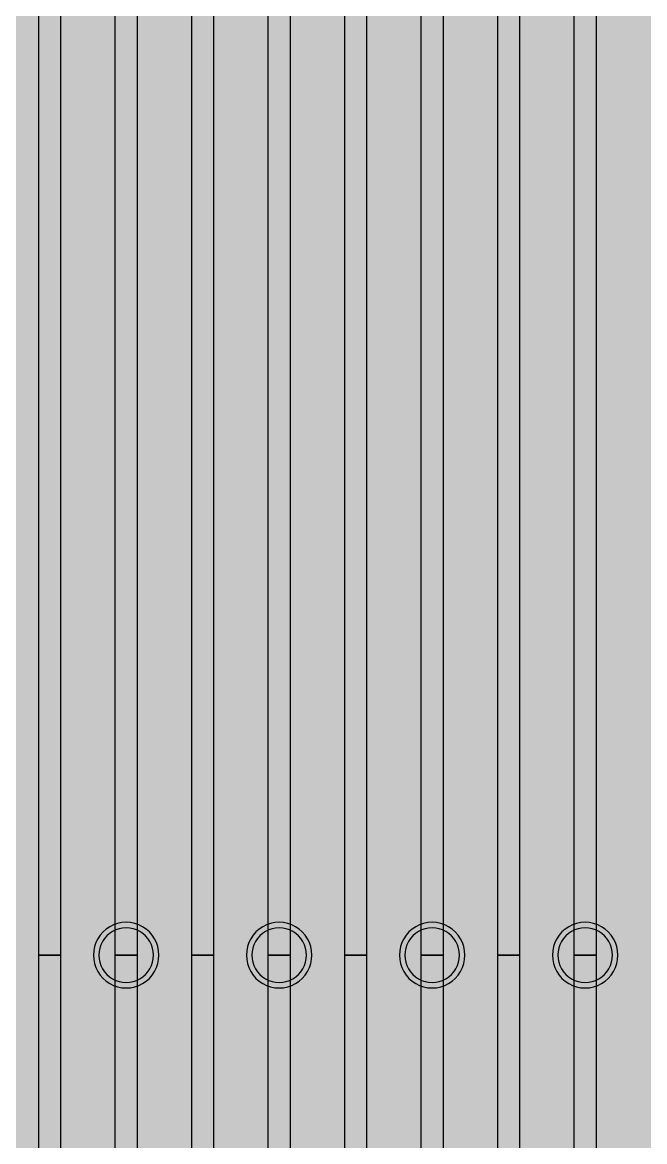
# Model space of a CAD drawing. Header units: metres. Extents: x -7231 to 10969, y -37556 to 1873.
# Drawn here: x -636 to -579.1, y -16649 to -16546.6 of the extents above; entities that cross this region are included whole.
import ezdxf

# ---------------------------------------------------------------- set-up
doc = ezdxf.new("R2010")
doc.units = ezdxf.units.M
for name, color, linetype in [('Metal1', 4, 'CONTINUOUS'), ('Metal2', 3, 'CONTINUOUS'), ('Polyimide', 7, 'CONTINUOUS')]:
    doc.layers.add(name, color=color, linetype=linetype)

msp = doc.modelspace()

# ---------------------------------------------------------------- hatches: boundary and pattern name
at = {"layer": 'Polyimide'}
msp.add_hatch(color=7, dxfattribs=at).paths.add_polyline_path([(4065.69, -468), (4066.67, -501.99), (4068.51, -535.99), (4071.41, -569.99), (4075.54, -603.99), (4081.04, -637.99), (4088.01, -671.99), (4096.52, -705.98), (4106.62, -739.98), (4118.33, -773.98), (4131.63, -807.98), (4146.49, -841.98), (4162.87, -875.98), (4180.68, -909.97), (4199.83, -943.97), (4220.22, -977.97), (4241.73, -1011.97), (4264.21, -1045.97), (4287.52, -1079.96), (4311.51, -1113.96), (4336.01, -1147.96), (4360.86, -1181.96), (4385.88, -1215.96), (4410.89, -1249.96), (4435.74, -1283.95), (4460.24, -1317.95), (4484.23, -1351.95), (4507.54, -1385.95), (4530.02, -1419.95), (4551.53, -1453.94), (4571.92, -1487.94), (4591.07, -1521.94), (4608.88, -1555.94), (4625.26, -1589.94), (4640.12, -1623.94), (4653.42, -1657.93), (4665.13, -1691.93), (4675.23, -1725.93), (4683.74, -1759.93), (4690.71, -1793.93), (4696.21, -1827.93), (4700.34, -1861.92), (4703.24, -1895.92), (4705.08, -1929.92), (4706.06, -1963.92), (4706.44, -1997.92), (4706.5, -2031.91), (4706.5, -4793.02), (4709.95, -4838.39), (4720.22, -4882.71), (4737.08, -4924.98), (4760.13, -4964.2), (4788.85, -4999.49), (4822.58, -5030.03), (4860.53, -5055.12), (4901.85, -5074.18), (4901.85, -5074.18), (4970.68, -5105.23), (5034.7, -5145.26), (5092.76, -5193.54), (5143.8, -5249.19), (5186.89, -5311.2), (5221.24, -5378.44), (5246.23, -5449.69), (5261.41, -5523.66), (5266.5, -5599), (5261.41, -5674.34), (5246.23, -5748.31), (5221.24, -5819.56), (5186.89, -5886.8), (5143.8, -5948.81), (5092.76, -6004.46), (5034.7, -6052.74), (4970.68, -6092.77), (4901.85, -6123.82), (4860.53, -6142.88), (4822.58, -6167.97), (4788.85, -6198.51), (4760.13, -6233.8), (4737.08, -6273.02), (4720.22, -6315.29), (4709.95, -6359.61), (4706.5, -6404.98), (4706.5, -9221.52), (4709.95, -9266.88), (4720.22, -9311.21), (4737.08, -9353.47), (4760.13, -9392.7), (4788.85, -9427.98), (4822.58, -9458.52), (4860.53, -9483.61), (4901.85, -9502.67), (4970.68, -9533.72), (5034.7, -9573.75), (5092.76, -9622.03), (5143.8, -9677.68), (5186.89, -9739.69), (5221.24, -9806.94), (5246.23, -9878.19), (5261.41, -9952.16), (5266.5, -10027.49), (5261.41, -10102.83), (5246.23, -10176.8), (5221.24, -10248.05), (5186.89, -10315.3), (5143.8, -10377.31), (5092.76, -10432.96), (5034.7, -10481.24), (4970.68, -10521.27), (4901.85, -10552.32), (4860.53, -10571.38), (4822.58, -10596.46), (4788.85, -10627), (4760.13, -10662.29), (4737.08, -10701.52), (4720.22, -10743.78), (4709.95, -10788.1), (4706.5, -10833.47), (4706.5, -13650.01), (4709.95, -13695.38), (4720.22, -13739.7), (4737.08, -13781.96), (4760.13, -13821.19), (4788.85, -13856.48), (4822.58, -13887.02), (4860.53, -13912.11), (4901.85, -13931.17), (4970.68, -13962.22), (5034.7, -14002.25), (5092.76, -14050.53), (5143.8, -14106.18), (5186.89, -14168.19), (5221.24, -14235.43), (5246.23, -14306.68), (5261.41, -14380.65), (5266.5, -14455.99), (5261.41, -14531.33), (5246.23, -14605.29), (5221.24, -14676.55), (5186.89, -14743.79), (5143.8, -14805.8), (5092.76, -14861.45), (5034.7, -14909.73), (4970.68, -14949.76), (4901.85, -14980.81), (4860.53, -14999.87), (4822.58, -15024.96), (4788.85, -15055.5), (4760.13, -15090.79), (4737.08, -15130.01), (4720.22, -15172.27), (4709.95, -15216.6), (4706.5, -15261.97), (4706.5, -15455.99), (4720.95, -15750.04), (4764.14, -16041.26), (4835.68, -16326.84), (4934.86, -16604.04), (5060.74, -16870.18), (5212.09, -17122.7), (5387.47, -17359.17), (5585.18, -17577.31), (5803.32, -17775.02), (6039.79, -17950.4), (6292.31, -18101.75), (6558.45, -18227.63), (6835.65, -18326.81), (7121.23, -18398.34), (7412.45, -18441.54), (7706.5, -18455.99), (9969.01, -18455.99), (10047.42, -18459.84), (10125.08, -18471.36), (10201.23, -18490.44), (10275.15, -18516.89), (10346.12, -18550.45), (10413.46, -18590.81), (10476.52, -18637.58), (10534.69, -18690.3), (10587.41, -18748.47), (10634.18, -18811.53), (10674.54, -18878.87), (10708.11, -18949.84), (10734.56, -19023.76), (10753.63, -19099.92), (10765.15, -19177.58), (10769.01, -19255.99), (10769.01, -20895.8), (10730.24, -20951.41), (10694.6, -21009.08), (10662.21, -21068.63), (10633.17, -21129.89), (10607.55, -21192.66), (10585.45, -21256.74), (10566.93, -21321.96), (10552.05, -21388.09), (10540.84, -21454.95), (10533.35, -21522.33), (10529.6, -21590.02), (10529.6, -21657.81), (10533.35, -21725.5), (10540.84, -21792.87), (10552.05, -21859.73), (10566.93, -21925.87), (10585.45, -21991.08), (10607.55, -22055.17), (10633.17, -22117.94), (10662.21, -22179.19), (10694.6, -22238.74), (10730.24, -22296.41), (10769.01, -22352.03), (10769.01, -32454.24), (10728.74, -32510.49), (10691.72, -32568.92), (10658.05, -32629.35), (10627.85, -32691.58), (10601.2, -32755.42), (10578.21, -32820.67), (10558.93, -32887.1), (10543.44, -32954.52), (10531.77, -33022.71), (10523.97, -33091.44), (10520.07, -33160.51), (10520.07, -33229.69), (10523.97, -33298.75), (10531.77, -33367.49), (10543.44, -33435.67), (10558.93, -33503.09), (10578.21, -33569.53), (10601.2, -33634.77), (10627.85, -33698.61), (10658.05, -33760.85), (10691.72, -33821.28), (10728.74, -33879.71), (10769.01, -33935.96), (10769.01, -36556), (10765.15, -36634.41), (10753.63, -36712.07), (10734.56, -36788.23), (10708.11, -36862.15), (10674.54, -36933.12), (10634.18, -37000.46), (10587.41, -37063.51), (10534.69, -37121.69), (10476.52, -37174.41), (10413.46, -37221.18), (10346.12, -37261.54), (10275.15, -37295.1), (10201.23, -37321.55), (10125.08, -37340.63), (10047.42, -37352.15), (9969.01, -37356), (-6231.01, -37356), (-6309.42, -37352.15), (-6387.08, -37340.63), (-6463.23, -37321.55), (-6537.15, -37295.1), (-6608.12, -37261.54), (-6675.46, -37221.18), (-6738.52, -37174.41), (-6796.69, -37121.69), (-6849.41, -37063.51), (-6896.18, -37000.46), (-6936.54, -36933.12), (-6970.11, -36862.15), (-6996.56, -36788.23), (-7015.63, -36712.07), (-7027.15, -36634.41), (-7031.01, -36556), (-7031.01, -33936), (-6990.74, -33879.75), (-6953.7, -33821.31), (-6920.03, -33760.88), (-6889.82, -33698.64), (-6863.18, -33634.8), (-6840.18, -33569.55), (-6820.9, -33503.11), (-6805.4, -33435.69), (-6793.74, -33367.49), (-6785.94, -33298.75), (-6782.03, -33229.68), (-6782.03, -33160.5), (-6785.94, -33091.43), (-6793.74, -33022.69), (-6805.4, -32954.5), (-6820.9, -32887.07), (-6840.18, -32820.63), (-6863.18, -32755.39), (-6889.82, -32691.54), (-6920.03, -32629.3), (-6953.7, -32568.87), (-6990.74, -32510.43), (-7031.01, -32454.18), (-7031.01, -22364.83), (-6990.74, -22308.58), (-6953.7, -22250.14), (-6920.03, -22189.71), (-6889.82, -22127.47), (-6863.18, -22063.62), (-6840.18, -21998.38), (-6820.9, -21931.94), (-6805.4, -21864.51), (-6793.74, -21796.32), (-6785.94, -21727.58), (-6782.03, -21658.51), (-6782.03, -21589.33), (-6785.94, -21520.26), (-6793.74, -21451.52), (-6805.4, -21383.32), (-6820.9, -21315.9), (-6840.18, -21249.46), (-6863.18, -21184.21), (-6889.82, -21120.37), (-6920.03, -21058.13), (-6953.7, -20997.7), (-6990.74, -20939.26), (-7031.01, -20883.01), (-7031.01, -19255.99), (-7027.15, -19177.58), (-7015.63, -19099.92), (-6996.56, -19023.76), (-6970.11, -18949.84), (-6936.54, -18878.87), (-6896.18, -18811.53), (-6849.41, -18748.47), (-6796.69, -18690.3), (-6738.52, -18637.58), (-6675.46, -18590.81), (-6608.12, -18550.45), (-6537.15, -18516.89), (-6463.23, -18490.44), (-6387.08, -18471.36), (-6309.42, -18459.84), (-6231.01, -18455.99), (-3968.5, -18455.99), (-3674.45, -18441.54), (-3383.23, -18398.34), (-3097.65, -18326.81), (-2820.45, -18227.63), (-2554.31, -18101.75), (-2301.79, -17950.4), (-2065.32, -17775.02), (-1847.18, -17577.31), (-1649.47, -17359.17), (-1474.09, -17122.7), (-1322.74, -16870.18), (-1196.86, -16604.04), (-1097.68, -16326.84), (-1026.14, -16041.26), (-982.95, -15750.04), (-968.5, -15455.99), (-968.5, -15261.97), (-971.95, -15216.6), (-982.22, -15172.27), (-999.08, -15130.01), (-1022.13, -15090.79), (-1050.85, -15055.5), (-1084.58, -15024.96), (-1122.53, -14999.87), (-1163.85, -14980.81), (-1232.68, -14949.76), (-1296.7, -14909.73), (-1354.76, -14861.45), (-1405.8, -14805.8), (-1448.89, -14743.79), (-1483.24, -14676.55), (-1508.23, -14605.29), (-1523.41, -14531.33), (-1528.5, -14455.99), (-1523.41, -14380.65), (-1508.23, -14306.68), (-1483.24, -14235.43), (-1448.89, -14168.19), (-1405.8, -14106.18), (-1354.76, -14050.53), (-1296.7, -14002.25), (-1232.68, -13962.22), (-1163.85, -13931.17), (-1122.53, -13912.11), (-1084.58, -13887.02), (-1050.85, -13856.48), (-1022.13, -13821.19), (-999.08, -13781.96), (-982.22, -13739.7), (-971.95, -13695.38), (-968.5, -13650.01), (-968.5, -12309.64), (-971.95, -12264.27), (-982.22, -12219.94), (-999.08, -12177.68), (-1022.13, -12138.46), (-1050.85, -12103.17), (-1084.58, -12072.63), (-1122.53, -12047.54), (-1163.85, -12028.48), (-1232.68, -11997.43), (-1296.7, -11957.4), (-1354.76, -11909.12), (-1405.8, -11853.47), (-1448.89, -11791.46), (-1483.24, -11724.22), (-1508.23, -11652.96), (-1523.41, -11579), (-1528.5, -11503.66), (-1523.41, -11428.32), (-1508.23, -11354.35), (-1483.24, -11283.1), (-1448.89, -11215.86), (-1405.8, -11153.85), (-1354.76, -11098.2), (-1296.7, -11049.92), (-1232.68, -11009.89), (-1163.85, -10978.84), (-1122.53, -10959.78), (-1084.58, -10934.69), (-1050.85, -10904.15), (-1022.13, -10868.86), (-999.08, -10829.63), (-982.22, -10787.37), (-971.95, -10743.05), (-968.5, -10697.68), (-968.5, -9357.31), (-971.95, -9311.94), (-982.22, -9267.62), (-999.08, -9225.35), (-1022.13, -9186.13), (-1050.85, -9150.84), (-1084.58, -9120.3), (-1122.53, -9095.21), (-1163.85, -9076.15), (-1163.85, -9076.15), (-1232.68, -9045.1), (-1296.7, -9005.07), (-1354.76, -8956.79), (-1405.8, -8901.14), (-1448.89, -8839.13), (-1483.24, -8771.89), (-1508.23, -8700.64), (-1523.41, -8626.67), (-1528.5, -8551.33), (-1523.41, -8475.99), (-1508.23, -8402.02), (-1483.24, -8330.77), (-1448.89, -8263.53), (-1405.8, -8201.52), (-1354.76, -8145.87), (-1296.7, -8097.59), (-1232.68, -8057.56), (-1163.85, -8026.51), (-1163.85, -8026.51), (-1122.53, -8007.45), (-1084.58, -7982.36), (-1050.85, -7951.82), (-1022.13, -7916.53), (-999.08, -7877.31), (-982.22, -7835.04), (-971.95, -7790.72), (-968.5, -7745.35), (-968.5, -6404.98), (-971.95, -6359.61), (-982.22, -6315.29), (-999.08, -6273.02), (-1022.13, -6233.8), (-1050.85, -6198.51), (-1084.58, -6167.97), (-1122.53, -6142.88), (-1163.85, -6123.82), (-1163.85, -6123.82), (-1232.68, -6092.77), (-1296.7, -6052.74), (-1354.76, -6004.46), (-1405.8, -5948.81), (-1448.89, -5886.8), (-1483.24, -5819.56), (-1508.23, -5748.31), (-1523.41, -5674.34), (-1528.5, -5599), (-1523.41, -5523.66), (-1508.23, -5449.69), (-1483.24, -5378.44), (-1448.89, -5311.2), (-1405.8, -5249.19), (-1354.76, -5193.54), (-1296.7, -5145.26), (-1232.68, -5105.23), (-1163.85, -5074.18), (-1163.85, -5074.18), (-1122.53, -5055.12), (-1084.58, -5030.03), (-1050.85, -4999.49), (-1022.13, -4964.2), (-999.08, -4924.98), (-982.22, -4882.71), (-971.95, -4838.39), (-968.5, -4793.02), (-968.5, -2031.91), (-968.44, -1997.92), (-968.06, -1963.92), (-967.05, -1929.92), (-965.18, -1895.92), (-962.22, -1861.92), (-958.01, -1827.93), (-952.41, -1793.93), (-945.31, -1759.93), (-936.64, -1725.93), (-926.35, -1691.93), (-914.43, -1657.93), (-900.88, -1623.94), (-885.74, -1589.94), (-869.05, -1555.94), (-850.91, -1521.94), (-831.4, -1487.94), (-810.63, -1453.94), (-788.72, -1419.95), (-765.82, -1385.95), (-742.07, -1351.95), (-717.63, -1317.95), (-692.67, -1283.95), (-667.36, -1249.96), (-641.88, -1215.96), (-616.39, -1181.96), (-591.08, -1147.96), (-566.12, -1113.96), (-541.68, -1079.96), (-517.93, -1045.97), (-495.03, -1011.97), (-473.12, -977.97), (-452.35, -943.97), (-432.84, -909.97), (-414.7, -875.98), (-398.01, -841.98), (-382.87, -807.98), (-369.32, -773.98), (-357.4, -739.98), (-347.11, -705.98), (-338.44, -671.99), (-331.34, -637.99), (-325.74, -603.99), (-321.53, -569.99), (-318.57, -535.99), (-316.7, -501.99), (-315.69, -468), (-315.31, -434), (-315.25, -400), (-315.25, 401), (-315.25, 451), (-315.25, 1644), (-270.25, 1644), (-270.03, 1637.13), (-269.35, 1630.29), (-268.23, 1623.52), (-266.67, 1616.82), (-264.68, 1610.25), (-262.26, 1603.82), (-259.42, 1597.56), (-256.18, 1591.5), (-252.55, 1585.67), (-248.55, 1580.08), (-244.19, 1574.77), (-239.5, 1569.75), (-234.48, 1565.06), (-229.17, 1560.7), (-223.58, 1556.7), (-217.75, 1553.07), (-211.69, 1549.83), (-205.43, 1546.99), (-199, 1544.57), (-192.43, 1542.58), (-185.73, 1541.02), (-178.96, 1539.9), (-172.12, 1539.22), (-165.25, 1539), (-158.38, 1539.22), (-151.54, 1539.9), (-144.77, 1541.02), (-138.07, 1542.58), (-131.5, 1544.57), (-125.07, 1546.99), (-118.81, 1549.83), (-112.75, 1553.07), (-106.92, 1556.7), (-101.33, 1560.7), (-96.02, 1565.06), (-91, 1569.75), (-86.31, 1574.77), (-81.95, 1580.08), (-77.95, 1585.67), (-74.32, 1591.5), (-71.08, 1597.56), (-68.24, 1603.82), (-65.82, 1610.25), (-63.83, 1616.82), (-62.27, 1623.52), (-61.15, 1630.29), (-60.47, 1637.13), (-60.25, 1644), (1853, 1644), (1853, 1573), (3815.25, 1573), (3815.46, 1579.54), (3816.11, 1586.05), (3817.17, 1592.51), (3818.66, 1598.88), (3820.56, 1605.14), (3822.86, 1611.27), (3825.56, 1617.23), (3828.65, 1623), (3832.1, 1628.56), (3835.91, 1633.88), (3840.07, 1638.93), (3844.54, 1643.71), (3849.32, 1648.18), (3854.37, 1652.34), (3859.69, 1656.15), (3865.25, 1659.6), (3871.02, 1662.69), (3876.98, 1665.39), (3883.11, 1667.69), (3889.37, 1669.59), (3895.74, 1671.08), (3902.2, 1672.14), (3908.71, 1672.79), (3915.25, 1673), (3921.79, 1672.79), (3928.3, 1672.14), (3934.76, 1671.08), (3941.13, 1669.59), (3947.39, 1667.69), (3953.52, 1665.39), (3959.48, 1662.69), (3965.25, 1659.6), (3970.81, 1656.15), (3976.13, 1652.34), (3981.18, 1648.18), (3985.96, 1643.71), (3990.43, 1638.93), (3994.59, 1633.88), (3998.4, 1628.56), (4001.85, 1623), (4004.94, 1617.23), (4007.64, 1611.27), (4009.94, 1605.14), (4011.84, 1598.88), (4013.33, 1592.51), (4014.39, 1586.05), (4015.04, 1579.54), (4015.25, 1573), (4065.25, 1573), (4065.25, 451), (4065.25, 401), (4065.25, -400), (4065.31, -434), (4065.69, -468)])

# ---------------------------------------------------------------- linework, layer by layer
at = {"layer": 'Metal1'}
for points in [[(-632.5, -2032.21), (-632.5, -16631.91), (-634.5, -16631.91), (-634.5, -2031.62)], [(-625.5, -2032.21), (-625.5, -16631.91), (-627.5, -16631.91), (-627.5, -2031.62)], [(-618.5, -2032.21), (-618.5, -16631.91), (-620.5, -16631.91), (-620.5, -2031.62)], [(-611.5, -2032.21), (-611.5, -16631.91), (-613.5, -16631.91), (-613.5, -2031.62)], [(-604.5, -2032.21), (-604.5, -16631.91), (-606.5, -16631.91), (-606.5, -2031.62)], [(-597.5, -2032.21), (-597.5, -16631.91), (-599.5, -16631.91), (-599.5, -2031.62)], [(-590.5, -2032.21), (-590.5, -16631.91), (-592.5, -16631.91), (-592.5, -2031.62)], [(-583.5, -2032.21), (-583.5, -16631.91), (-585.5, -16631.91), (-585.5, -2031.62)], [(-475.13, -17790.13), (-497.85, -17767.63), (-520.58, -17745.13), (-543.3, -17722.63), (-566.03, -17700.13), (-588.75, -17677.63), (-611.48, -17655.13), (-625.26, -17641.48), (-634.5, -17619.32), (-634.5, -16631.91), (-632.5, -16631.91), (-632.5, -17618.92), (-623.56, -17640.35), (-610.07, -17653.7), (-587.35, -17676.21), (-564.62, -17698.71), (-541.9, -17721.21), (-519.17, -17743.71), (-496.45, -17766.21), (-473.72, -17788.71)], [(-462.02, -17790.13), (-484.62, -17767.63), (-507.22, -17745.13), (-529.81, -17722.63), (-552.41, -17700.13), (-575.01, -17677.62), (-597.61, -17655.12), (-611.31, -17641.48), (-620.5, -17619.36), (-620.5, -16631.91), (-618.5, -16631.91), (-618.5, -17618.96), (-609.61, -17640.35), (-596.2, -17653.71), (-573.6, -17676.21), (-551, -17698.71), (-528.4, -17721.21), (-505.81, -17743.71), (-483.21, -17766.21), (-460.61, -17788.71)], [(-448.91, -17790.13), (-471.38, -17767.63), (-493.85, -17745.12), (-516.33, -17722.62), (-538.8, -17700.12), (-561.27, -17677.62), (-583.74, -17655.12), (-597.36, -17641.48), (-606.5, -17619.39), (-606.5, -16631.91), (-604.5, -16631.91), (-604.5, -17619), (-595.66, -17640.35), (-582.32, -17653.71), (-559.85, -17676.21), (-537.38, -17698.71), (-514.91, -17721.21), (-492.44, -17743.71), (-469.97, -17766.21), (-447.5, -17788.71)], [(-435.81, -17790.12), (-458.15, -17767.62), (-480.49, -17745.12), (-502.84, -17722.62), (-525.18, -17700.12), (-547.52, -17677.62), (-569.87, -17655.12), (-583.41, -17641.48), (-592.5, -17619.43), (-592.5, -16631.91), (-590.5, -16631.91), (-590.5, -17619.03), (-581.71, -17640.35), (-568.45, -17653.71), (-546.1, -17676.21), (-523.76, -17698.71), (-501.42, -17721.21), (-479.07, -17743.71), (-456.73, -17766.21), (-434.39, -17788.71)]]:
    msp.add_lwpolyline(points, dxfattribs=at)
for points in [[(-623.5, -16631.91), (-623.53, -16631.52), (-623.6, -16631.14), (-623.73, -16630.77), (-623.9, -16630.41), (-624.12, -16630.09), (-624.38, -16629.79), (-624.67, -16629.53), (-625, -16629.32), (-625.35, -16629.14), (-625.72, -16629.02), (-626.11, -16628.94), (-626.5, -16628.91), (-626.89, -16628.94), (-627.28, -16629.02), (-627.65, -16629.14), (-628, -16629.32), (-628.33, -16629.53), (-628.62, -16629.79), (-628.88, -16630.09), (-629.1, -16630.41), (-629.27, -16630.77), (-629.4, -16631.14), (-629.47, -16631.52), (-629.5, -16631.91), (-629.47, -16632.31), (-629.4, -16632.69), (-629.27, -16633.06), (-629.1, -16633.41), (-628.88, -16633.74), (-628.62, -16634.04), (-628.33, -16634.29), (-628, -16634.51), (-627.65, -16634.69), (-627.28, -16634.81), (-626.89, -16634.89), (-626.5, -16634.91), (-626.11, -16634.89), (-625.72, -16634.81), (-625.35, -16634.69), (-625, -16634.51), (-624.67, -16634.29), (-624.38, -16634.04), (-624.12, -16633.74), (-623.9, -16633.41), (-623.73, -16633.06), (-623.6, -16632.69), (-623.53, -16632.31), (-623.5, -16631.91)], [(-609.5, -16631.91), (-609.53, -16631.52), (-609.6, -16631.14), (-609.73, -16630.77), (-609.9, -16630.41), (-610.12, -16630.09), (-610.38, -16629.79), (-610.67, -16629.53), (-611, -16629.32), (-611.35, -16629.14), (-611.72, -16629.02), (-612.11, -16628.94), (-612.5, -16628.91), (-612.89, -16628.94), (-613.28, -16629.02), (-613.65, -16629.14), (-614, -16629.32), (-614.33, -16629.53), (-614.62, -16629.79), (-614.88, -16630.09), (-615.1, -16630.41), (-615.27, -16630.77), (-615.4, -16631.14), (-615.47, -16631.52), (-615.5, -16631.91), (-615.47, -16632.31), (-615.4, -16632.69), (-615.27, -16633.06), (-615.1, -16633.41), (-614.88, -16633.74), (-614.62, -16634.04), (-614.33, -16634.29), (-614, -16634.51), (-613.65, -16634.69), (-613.28, -16634.81), (-612.89, -16634.89), (-612.5, -16634.91), (-612.11, -16634.89), (-611.72, -16634.81), (-611.35, -16634.69), (-611, -16634.51), (-610.67, -16634.29), (-610.38, -16634.04), (-610.12, -16633.74), (-609.9, -16633.41), (-609.73, -16633.06), (-609.6, -16632.69), (-609.53, -16632.31), (-609.5, -16631.91)], [(-595.5, -16631.91), (-595.53, -16631.52), (-595.6, -16631.14), (-595.73, -16630.77), (-595.9, -16630.41), (-596.12, -16630.09), (-596.38, -16629.79), (-596.67, -16629.53), (-597, -16629.32), (-597.35, -16629.14), (-597.72, -16629.02), (-598.11, -16628.94), (-598.5, -16628.91), (-598.89, -16628.94), (-599.28, -16629.02), (-599.65, -16629.14), (-600, -16629.32), (-600.33, -16629.53), (-600.62, -16629.79), (-600.88, -16630.09), (-601.1, -16630.41), (-601.27, -16630.77), (-601.4, -16631.14), (-601.47, -16631.52), (-601.5, -16631.91), (-601.47, -16632.31), (-601.4, -16632.69), (-601.27, -16633.06), (-601.1, -16633.41), (-600.88, -16633.74), (-600.62, -16634.04), (-600.33, -16634.29), (-600, -16634.51), (-599.65, -16634.69), (-599.28, -16634.81), (-598.89, -16634.89), (-598.5, -16634.91), (-598.11, -16634.89), (-597.72, -16634.81), (-597.35, -16634.69), (-597, -16634.51), (-596.67, -16634.29), (-596.38, -16634.04), (-596.12, -16633.74), (-595.9, -16633.41), (-595.73, -16633.06), (-595.6, -16632.69), (-595.53, -16632.31), (-595.5, -16631.91)], [(-581.5, -16631.91), (-581.53, -16631.52), (-581.6, -16631.14), (-581.73, -16630.77), (-581.9, -16630.41), (-582.12, -16630.09), (-582.38, -16629.79), (-582.67, -16629.53), (-583, -16629.32), (-583.35, -16629.14), (-583.72, -16629.02), (-584.11, -16628.94), (-584.5, -16628.91), (-584.89, -16628.94), (-585.28, -16629.02), (-585.65, -16629.14), (-586, -16629.32), (-586.33, -16629.53), (-586.62, -16629.79), (-586.88, -16630.09), (-587.1, -16630.41), (-587.27, -16630.77), (-587.4, -16631.14), (-587.47, -16631.52), (-587.5, -16631.91), (-587.47, -16632.31), (-587.4, -16632.69), (-587.27, -16633.06), (-587.1, -16633.41), (-586.88, -16633.74), (-586.62, -16634.04), (-586.33, -16634.29), (-586, -16634.51), (-585.65, -16634.69), (-585.28, -16634.81), (-584.89, -16634.89), (-584.5, -16634.91), (-584.11, -16634.89), (-583.72, -16634.81), (-583.35, -16634.69), (-583, -16634.51), (-582.67, -16634.29), (-582.38, -16634.04), (-582.12, -16633.74), (-581.9, -16633.41), (-581.73, -16633.06), (-581.6, -16632.69), (-581.53, -16632.31), (-581.5, -16631.91)]]:
    msp.add_lwpolyline(points, close=True, dxfattribs=at)
at = {"layer": 'Metal2'}
for points in [[(-623.5, -16631.91), (-623.53, -16631.52), (-623.6, -16631.14), (-623.73, -16630.77), (-623.9, -16630.41), (-624.12, -16630.09), (-624.38, -16629.79), (-624.67, -16629.53), (-625, -16629.32), (-625.35, -16629.14), (-625.72, -16629.02), (-626.11, -16628.94), (-626.5, -16628.91), (-626.89, -16628.94), (-627.28, -16629.02), (-627.65, -16629.14), (-628, -16629.32), (-628.33, -16629.53), (-628.62, -16629.79), (-628.88, -16630.09), (-629.1, -16630.41), (-629.27, -16630.77), (-629.4, -16631.14), (-629.47, -16631.52), (-629.5, -16631.91), (-629.47, -16632.31), (-629.4, -16632.69), (-629.27, -16633.06), (-629.1, -16633.41), (-628.88, -16633.74), (-628.62, -16634.04), (-628.33, -16634.29), (-628, -16634.51), (-627.65, -16634.69), (-627.28, -16634.81), (-626.89, -16634.89), (-626.5, -16634.91), (-626.11, -16634.89), (-625.72, -16634.81), (-625.35, -16634.69), (-625, -16634.51), (-624.67, -16634.29), (-624.38, -16634.04), (-624.12, -16633.74), (-623.9, -16633.41), (-623.73, -16633.06), (-623.6, -16632.69), (-623.53, -16632.31), (-623.5, -16631.91)], [(-609.5, -16631.91), (-609.53, -16631.52), (-609.6, -16631.14), (-609.73, -16630.77), (-609.9, -16630.41), (-610.12, -16630.09), (-610.38, -16629.79), (-610.67, -16629.53), (-611, -16629.32), (-611.35, -16629.14), (-611.72, -16629.02), (-612.11, -16628.94), (-612.5, -16628.91), (-612.89, -16628.94), (-613.28, -16629.02), (-613.65, -16629.14), (-614, -16629.32), (-614.33, -16629.53), (-614.62, -16629.79), (-614.88, -16630.09), (-615.1, -16630.41), (-615.27, -16630.77), (-615.4, -16631.14), (-615.47, -16631.52), (-615.5, -16631.91), (-615.47, -16632.31), (-615.4, -16632.69), (-615.27, -16633.06), (-615.1, -16633.41), (-614.88, -16633.74), (-614.62, -16634.04), (-614.33, -16634.29), (-614, -16634.51), (-613.65, -16634.69), (-613.28, -16634.81), (-612.89, -16634.89), (-612.5, -16634.91), (-612.11, -16634.89), (-611.72, -16634.81), (-611.35, -16634.69), (-611, -16634.51), (-610.67, -16634.29), (-610.38, -16634.04), (-610.12, -16633.74), (-609.9, -16633.41), (-609.73, -16633.06), (-609.6, -16632.69), (-609.53, -16632.31), (-609.5, -16631.91)], [(-595.5, -16631.91), (-595.53, -16631.52), (-595.6, -16631.14), (-595.73, -16630.77), (-595.9, -16630.41), (-596.12, -16630.09), (-596.38, -16629.79), (-596.67, -16629.53), (-597, -16629.32), (-597.35, -16629.14), (-597.72, -16629.02), (-598.11, -16628.94), (-598.5, -16628.91), (-598.89, -16628.94), (-599.28, -16629.02), (-599.65, -16629.14), (-600, -16629.32), (-600.33, -16629.53), (-600.62, -16629.79), (-600.88, -16630.09), (-601.1, -16630.41), (-601.27, -16630.77), (-601.4, -16631.14), (-601.47, -16631.52), (-601.5, -16631.91), (-601.47, -16632.31), (-601.4, -16632.69), (-601.27, -16633.06), (-601.1, -16633.41), (-600.88, -16633.74), (-600.62, -16634.04), (-600.33, -16634.29), (-600, -16634.51), (-599.65, -16634.69), (-599.28, -16634.81), (-598.89, -16634.89), (-598.5, -16634.91), (-598.11, -16634.89), (-597.72, -16634.81), (-597.35, -16634.69), (-597, -16634.51), (-596.67, -16634.29), (-596.38, -16634.04), (-596.12, -16633.74), (-595.9, -16633.41), (-595.73, -16633.06), (-595.6, -16632.69), (-595.53, -16632.31), (-595.5, -16631.91)], [(-581.5, -16631.91), (-581.53, -16631.52), (-581.6, -16631.14), (-581.73, -16630.77), (-581.9, -16630.41), (-582.12, -16630.09), (-582.38, -16629.79), (-582.67, -16629.53), (-583, -16629.32), (-583.35, -16629.14), (-583.72, -16629.02), (-584.11, -16628.94), (-584.5, -16628.91), (-584.89, -16628.94), (-585.28, -16629.02), (-585.65, -16629.14), (-586, -16629.32), (-586.33, -16629.53), (-586.62, -16629.79), (-586.88, -16630.09), (-587.1, -16630.41), (-587.27, -16630.77), (-587.4, -16631.14), (-587.47, -16631.52), (-587.5, -16631.91), (-587.47, -16632.31), (-587.4, -16632.69), (-587.27, -16633.06), (-587.1, -16633.41), (-586.88, -16633.74), (-586.62, -16634.04), (-586.33, -16634.29), (-586, -16634.51), (-585.65, -16634.69), (-585.28, -16634.81), (-584.89, -16634.89), (-584.5, -16634.91), (-584.11, -16634.89), (-583.72, -16634.81), (-583.35, -16634.69), (-583, -16634.51), (-582.67, -16634.29), (-582.38, -16634.04), (-582.12, -16633.74), (-581.9, -16633.41), (-581.73, -16633.06), (-581.6, -16632.69), (-581.53, -16632.31), (-581.5, -16631.91)]]:
    msp.add_lwpolyline(points, close=True, dxfattribs=at)
for points in [[(-468.58, -17790.13), (-491.24, -17767.63), (-513.9, -17745.13), (-536.56, -17722.63), (-559.22, -17700.13), (-581.88, -17677.63), (-604.54, -17655.12), (-618.28, -17641.48), (-627.5, -17619.34), (-627.5, -16631.91), (-625.5, -16631.91), (-625.5, -17618.94), (-616.59, -17640.35), (-603.13, -17653.71), (-580.47, -17676.21), (-557.81, -17698.71), (-535.15, -17721.21), (-512.49, -17743.71), (-489.83, -17766.21), (-467.17, -17788.71)], [(-455.47, -17790.13), (-478, -17767.63), (-500.54, -17745.13), (-523.07, -17722.63), (-545.6, -17700.12), (-568.14, -17677.62), (-590.67, -17655.12), (-604.33, -17641.48), (-613.5, -17619.38), (-613.5, -16631.91), (-611.5, -16631.91), (-611.5, -17618.98), (-602.64, -17640.35), (-589.26, -17653.71), (-566.73, -17676.21), (-544.19, -17698.71), (-521.66, -17721.21), (-499.12, -17743.71), (-476.59, -17766.21), (-454.05, -17788.71)], [(-442.36, -17790.13), (-464.77, -17767.62), (-487.17, -17745.12), (-509.58, -17722.62), (-531.99, -17700.12), (-554.39, -17677.62), (-576.8, -17655.12), (-590.39, -17641.48), (-599.5, -17619.41), (-599.5, -16631.91), (-597.5, -16631.91), (-597.5, -17619.01), (-588.69, -17640.35), (-575.38, -17653.71), (-552.98, -17676.21), (-530.57, -17698.71), (-508.16, -17721.21), (-485.76, -17743.71), (-463.35, -17766.21), (-440.94, -17788.71)], [(-429.25, -17790.12), (-451.53, -17767.62), (-473.81, -17745.12), (-496.09, -17722.62), (-518.37, -17700.12), (-540.65, -17677.62), (-562.93, -17655.12), (-576.44, -17641.48), (-585.5, -17619.45), (-585.5, -16631.91), (-583.5, -16631.91), (-583.5, -17619.05), (-574.74, -17640.35), (-561.51, -17653.71), (-539.23, -17676.21), (-516.95, -17698.71), (-494.67, -17721.21), (-472.39, -17743.71), (-450.11, -17766.22), (-427.83, -17788.72)]]:
    msp.add_lwpolyline(points, dxfattribs=at)
at = {"layer": 'Via'}
for points in [[(-624, -16631.91), (-624.02, -16631.59), (-624.09, -16631.27), (-624.19, -16630.96), (-624.33, -16630.66), (-624.52, -16630.39), (-624.73, -16630.15), (-624.98, -16629.93), (-625.25, -16629.75), (-625.54, -16629.6), (-625.85, -16629.5), (-626.17, -16629.44), (-626.5, -16629.41), (-626.83, -16629.44), (-627.15, -16629.5), (-627.46, -16629.6), (-627.75, -16629.75), (-628.02, -16629.93), (-628.27, -16630.15), (-628.48, -16630.39), (-628.67, -16630.66), (-628.81, -16630.96), (-628.91, -16631.27), (-628.98, -16631.59), (-629, -16631.91), (-628.98, -16632.24), (-628.91, -16632.56), (-628.81, -16632.87), (-628.67, -16633.16), (-628.48, -16633.44), (-628.27, -16633.68), (-628.02, -16633.9), (-627.75, -16634.08), (-627.46, -16634.22), (-627.15, -16634.33), (-626.83, -16634.39), (-626.5, -16634.41), (-626.17, -16634.39), (-625.85, -16634.33), (-625.54, -16634.22), (-625.25, -16634.08), (-624.98, -16633.9), (-624.73, -16633.68), (-624.52, -16633.44), (-624.33, -16633.16), (-624.19, -16632.87), (-624.09, -16632.56), (-624.02, -16632.24), (-624, -16631.91)], [(-610, -16631.91), (-610.02, -16631.59), (-610.09, -16631.27), (-610.19, -16630.96), (-610.33, -16630.66), (-610.52, -16630.39), (-610.73, -16630.15), (-610.98, -16629.93), (-611.25, -16629.75), (-611.54, -16629.6), (-611.85, -16629.5), (-612.17, -16629.44), (-612.5, -16629.41), (-612.83, -16629.44), (-613.15, -16629.5), (-613.46, -16629.6), (-613.75, -16629.75), (-614.02, -16629.93), (-614.27, -16630.15), (-614.48, -16630.39), (-614.67, -16630.66), (-614.81, -16630.96), (-614.91, -16631.27), (-614.98, -16631.59), (-615, -16631.91), (-614.98, -16632.24), (-614.91, -16632.56), (-614.81, -16632.87), (-614.67, -16633.16), (-614.48, -16633.44), (-614.27, -16633.68), (-614.02, -16633.9), (-613.75, -16634.08), (-613.46, -16634.22), (-613.15, -16634.33), (-612.83, -16634.39), (-612.5, -16634.41), (-612.17, -16634.39), (-611.85, -16634.33), (-611.54, -16634.22), (-611.25, -16634.08), (-610.98, -16633.9), (-610.73, -16633.68), (-610.52, -16633.44), (-610.33, -16633.16), (-610.19, -16632.87), (-610.09, -16632.56), (-610.02, -16632.24), (-610, -16631.91)], [(-596, -16631.91), (-596.02, -16631.59), (-596.09, -16631.27), (-596.19, -16630.96), (-596.33, -16630.66), (-596.52, -16630.39), (-596.73, -16630.15), (-596.98, -16629.93), (-597.25, -16629.75), (-597.54, -16629.6), (-597.85, -16629.5), (-598.17, -16629.44), (-598.5, -16629.41), (-598.83, -16629.44), (-599.15, -16629.5), (-599.46, -16629.6), (-599.75, -16629.75), (-600.02, -16629.93), (-600.27, -16630.15), (-600.48, -16630.39), (-600.67, -16630.66), (-600.81, -16630.96), (-600.91, -16631.27), (-600.98, -16631.59), (-601, -16631.91), (-600.98, -16632.24), (-600.91, -16632.56), (-600.81, -16632.87), (-600.67, -16633.16), (-600.48, -16633.44), (-600.27, -16633.68), (-600.02, -16633.9), (-599.75, -16634.08), (-599.46, -16634.22), (-599.15, -16634.33), (-598.83, -16634.39), (-598.5, -16634.41), (-598.17, -16634.39), (-597.85, -16634.33), (-597.54, -16634.22), (-597.25, -16634.08), (-596.98, -16633.9), (-596.73, -16633.68), (-596.52, -16633.44), (-596.33, -16633.16), (-596.19, -16632.87), (-596.09, -16632.56), (-596.02, -16632.24), (-596, -16631.91)], [(-582, -16631.91), (-582.02, -16631.59), (-582.09, -16631.27), (-582.19, -16630.96), (-582.33, -16630.66), (-582.52, -16630.39), (-582.73, -16630.15), (-582.98, -16629.93), (-583.25, -16629.75), (-583.54, -16629.6), (-583.85, -16629.5), (-584.17, -16629.44), (-584.5, -16629.41), (-584.83, -16629.44), (-585.15, -16629.5), (-585.46, -16629.6), (-585.75, -16629.75), (-586.02, -16629.93), (-586.27, -16630.15), (-586.48, -16630.39), (-586.67, -16630.66), (-586.81, -16630.96), (-586.91, -16631.27), (-586.98, -16631.59), (-587, -16631.91), (-586.98, -16632.24), (-586.91, -16632.56), (-586.81, -16632.87), (-586.67, -16633.16), (-586.48, -16633.44), (-586.27, -16633.68), (-586.02, -16633.9), (-585.75, -16634.08), (-585.46, -16634.22), (-585.15, -16634.33), (-584.83, -16634.39), (-584.5, -16634.41), (-584.17, -16634.39), (-583.85, -16634.33), (-583.54, -16634.22), (-583.25, -16634.08), (-582.98, -16633.9), (-582.73, -16633.68), (-582.52, -16633.44), (-582.33, -16633.16), (-582.19, -16632.87), (-582.09, -16632.56), (-582.02, -16632.24), (-582, -16631.91)]]:
    msp.add_lwpolyline(points, close=True, dxfattribs=at)

doc.saveas('drawing.dxf')
